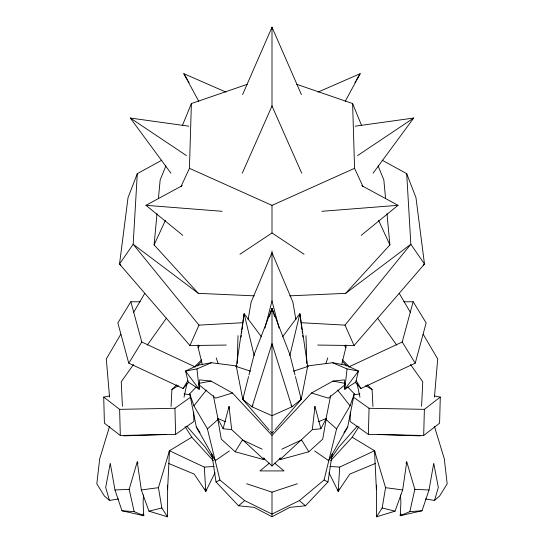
<?xml version="1.0" encoding="UTF-8"?>
<svg xmlns="http://www.w3.org/2000/svg" width="544" height="544" viewBox="0 0 544 544"><rect width="100%" height="100%" fill="white"/><g stroke="black" fill="none" stroke-linecap="round" stroke-linejoin="round"><path stroke-width="0.82" d="M143.528 494.897L143.092 502.452L143.759 515.705L134.171 511.639L129.166 489.314L137.244 461.774L141.318 489.947L148.961 511.17L167.477 516.8L167.634 489.301L169.476 450.745L191.808 437.226L213.248 460.632M350.336 412.162L350.084 421.43L368.37 434.391L423.688 435.472L439.593 423.184L440.286 397.072L434.493 395.964M368.37 434.391L369.063 408.272L353.491 397.236M423.688 435.472L424.381 409.36L440.286 397.072M237.211 363.501L238.007 335.641M180.948 186.708L189.428 168.327L191.386 103.544L247.255 84.327M421.593 406.286L422.763 381.766L410.475 364.466M171.061 406.45L171.897 389.592L176.657 384.826M425.53 498.977L434.534 500.432L438.321 487.465L433.738 463.304L429.012 489.994L422.015 510.768L400.241 515.705L400.908 502.452L400.472 494.897M161.86 160.181L137.299 173.679L133.164 244.256L119.517 264.051L189.931 345.542L226.311 345.059M400.642 514.06L400.241 515.705L409.829 511.639L414.841 489.314L406.756 461.774L402.682 489.947L395.039 511.17L376.523 516.8L376.611 485.098M375.612 463.366L349.826 474.076L338.198 491.307L339.701 467.106L374.524 450.745L385.56 487.676L382.167 507.987L376.523 516.8M434.452 397.093L437.702 358.986L423.157 334.179M254.225 295.841L198.363 293.359L154.095 244.902L157.012 213.697M158.426 198.512L160.16 179.955L165.9 165.92M332.554 362.726L347.031 368.914L344.808 389.307L355.79 381.99L358.442 371.042L346.14 365.235L332.554 362.726L306.864 366.03L308.434 366.452M312.331 429.644L314.976 406.443L320.878 428.733L312.331 429.644L279.895 459.7L279.269 458.238M241.08 337.158L241.291 335.478M241.618 332.955L241.835 331.276M242.053 329.603L244.113 313.65L261.46 336.852M282.54 336.852L299.887 313.65L307.646 366.534L301.233 399.412L291.931 406.83L272 415.691L252.069 406.83L242.767 399.412L236.354 366.534L244.113 313.65L254.177 355.654M211.793 453.696L216.036 481.977L238.53 505.77L254.136 507.348L272 516.732L289.864 507.348L305.47 505.77L327.964 481.977L332.207 453.696M248.118 319.675L251.117 302.124L272 252.736L292.883 302.124L295.882 319.675M318.498 421.722L326.312 418.458L322.708 439.151L308.822 451.778L279.895 459.7M168.388 463.366L194.174 474.076L205.802 491.307L206.108 489.675M330.636 395.57L325.924 419.404L336.58 428.89L324.081 479.998L299.316 500.623L272 514.073L244.684 500.623L219.919 479.998L207.42 428.89L193.916 405.831L189.72 393.761L196.153 387.131M314.629 450.915L328.576 460.612L347.67 426.999L354.28 393.761L347.847 387.131M184.028 397.215L187.048 383.085M289.83 355.654L299.887 313.65L301.947 329.603M341.652 364.63L345.909 347.419L345.909 344.937M248.56 376.564L242.767 399.412L243.644 397.99M248.975 374.932L254.15 354.538L272 308.414L289.857 354.538L295.025 374.932M264.969 328.073L272 300.968L272 251.008M264.731 458.238L264.112 459.7L231.669 429.644L223.122 428.733L229.024 406.443L229.466 408.082M314.534 408.082L314.976 406.443M355.3 382.337L360.958 388.498L415.235 363.168L402.227 342.013L413.141 301.73L403.804 301.811M415.235 363.168L426.149 322.884L413.141 301.73M169.021 452.302L169.476 450.745L204.299 467.106L214.2 466.453M167.477 516.8L161.833 507.987L158.44 487.676L169.476 450.745M109.528 426.442L99.695 458.844L96.818 483.84L104.339 495.944L109.466 500.432L118.47 498.977M269.416 316.465L272 308.414L274.591 316.465M325.897 363.44L327.794 357.918M336.58 428.89L350.084 405.831L354.28 393.761M328.991 472.824L338.198 491.307L339.102 488.947M137.299 173.679L128.037 197.615L119.517 264.051L120.843 265.098M182.464 125.378L191.386 103.544M242.59 94.588L272 27.2L301.417 94.588M242.284 173.169L272 105.992L301.716 173.169M189.931 345.542L198.988 325.128L242.631 322.735M154.095 244.902L165.403 220.402M204.898 488.947L205.802 491.307L215.009 472.824M320.878 428.733L326.312 418.458M405.98 463.23L406.756 461.774M345.25 101.293L360.169 73.685L318.138 92.045M120.843 334.179L106.298 358.986L109.548 397.093M133.674 312.29L144.799 293.318M252.919 405.402L252.069 406.83L272 343.618L291.931 406.83L291.088 405.402M354.946 82.436L355.817 80.974M356.687 79.519L360.169 73.685M225.502 421.722L217.688 418.458L221.292 439.151L235.178 451.778L242.413 439.94L262.188 449.181M140.196 301.811L130.859 301.73L117.851 322.884L128.765 363.168L183.042 388.498L188.7 382.337M128.765 363.168L141.773 342.013L130.859 301.73M183.042 388.498L187.809 380.739M330.752 460.632L352.192 437.226L358.979 426.537M343.964 432.636L347.67 426.999M330.874 458.646L338.905 447.012L357.204 426.19M133.532 364.466L121.237 381.766L122.407 406.286M147.295 345.093L166.478 318.104M373.089 173.182L413.692 118.041L355.246 126.174M193.916 405.831L206.407 390M202.348 364.63L198.091 347.419L199.696 345.433M301.376 322.735L345.012 325.128L410.836 244.256L406.701 173.679L382.14 160.181M270.348 431.412L272 433.337L273.652 431.412M274.761 430.134L300.682 400.051M317.689 345.059L354.069 345.542L424.483 264.051L415.963 197.615L406.701 173.679M289.775 295.841L345.637 293.359L389.905 244.902L386.988 213.697M197.18 366.112L201.708 361.189M263.296 457.871L272 465.97L272 435.424L311.528 392.992L332.955 381.092L344.372 379.855L344.808 389.307L358.442 371.042L347.031 368.914M194.514 366.935L201.654 359.781M272 465.97L280.704 457.871M207.42 428.89L218.076 419.404L213.364 395.57M434.534 500.432L439.661 495.944L447.182 483.84L444.305 458.844L434.472 426.442M238.53 505.77L244.684 500.623M269.464 463.094L259.937 470.92L284.063 470.92L274.543 463.094M361.196 235.375L398.031 205.312L361.712 185.626M345.236 384.642L328.372 398.154L311.528 392.992M400.241 515.705L401.54 514.672M423.157 265.098L424.483 264.051L410.836 244.256L345.637 293.359M193.664 412.162L193.916 421.43L175.63 434.391L120.312 435.472L104.407 423.184L103.714 397.072L119.619 409.36L174.937 408.272L190.509 397.236M229.371 450.915L215.424 460.612L196.33 426.999L189.72 393.761M357.51 155.625L413.692 118.041M239.924 254.259L272 232.988L272 205.387L354.572 168.327L352.614 103.544L296.745 84.327M171.897 389.592L178.384 385.574M182.804 235.375L145.969 205.312L182.288 185.626M216.036 481.977L219.919 479.998M348.718 366.982L402.227 342.013M281.812 449.181L301.587 439.94L308.822 451.778M272 435.424L232.472 392.992L211.045 381.092L199.628 379.855L199.192 389.307L188.217 381.99L185.558 371.042L196.969 368.914L211.446 362.726L237.136 366.03L235.566 366.452M246.602 483.759L272 492.123L297.398 483.759M293.4 371.185L307.646 366.534M232.472 392.992L215.628 398.154L198.764 384.642M148.961 511.17L161.833 507.987M103.714 397.072L109.507 395.964M211.446 362.726L197.86 365.235L185.558 371.042L199.192 389.307L196.969 368.914M199.063 383.309L211.045 381.092M354.103 394.794L359.917 393.876M141.318 489.947L158.44 487.676M321.851 211.303L398.031 205.312M409.829 511.639L422.015 510.768M109.466 500.432L105.679 487.465L110.262 463.304L114.988 489.994L129.166 489.314M123.828 435.88L166.287 434.391M369.063 408.272L424.381 409.36M377.713 434.391L420.179 435.88M414.841 489.314L429.012 489.994M329.8 466.453L339.701 467.106M114.988 489.994L121.985 510.768L134.171 511.639M145.969 205.312L222.149 211.303M385.56 487.676L402.682 489.947M170.911 173.182L130.308 118.041L188.754 126.174M184.083 393.876L189.897 394.794M332.955 381.092L344.937 383.309M121.985 510.768L143.759 515.705L143.358 514.06M382.167 507.987L395.039 511.17M235.178 451.778L264.112 459.7M236.354 366.534L250.6 371.185M198.75 101.293L183.831 73.685L225.869 92.045M189.428 168.327L272 205.387M141.773 342.013L195.282 366.982M324.081 479.998L327.964 481.977M352.192 437.226L374.524 450.745L374.979 452.302M365.616 385.574L372.103 389.592L372.939 406.45M272 232.988L304.076 254.259M130.308 118.041L186.49 155.625M198.363 293.359L133.164 244.256L198.988 325.128M142.46 514.672L143.759 515.705M299.316 500.623L305.47 505.77M342.346 359.781L349.486 366.935M367.343 384.826L372.103 389.592M342.292 361.189L346.82 366.112M186.803 426.19L205.095 447.012L213.126 458.646M243.318 400.051L269.246 430.134M344.304 345.433L345.909 347.419M337.593 390L350.084 405.831M377.522 318.104L396.705 345.093M196.33 426.999L200.036 432.636M185.021 426.537L191.808 437.226M356.191 380.739L360.958 388.498M300.356 397.99L301.233 399.412L295.44 376.564M183.831 73.685L187.313 79.519M188.183 80.974L189.054 82.436M399.201 293.318L410.326 312.29M137.244 461.774L138.02 463.23M217.688 418.458L223.122 428.733M354.572 168.327L363.052 186.708M378.597 220.402L389.905 244.902M345.012 325.128L354.069 345.542M352.614 103.544L361.536 125.378M378.1 165.92L383.84 179.955L385.574 198.512M216.206 357.918L218.103 363.44M272 300.968L279.031 328.073M356.959 383.085L359.972 397.215M337.892 489.675L338.198 491.307M302.165 331.276L302.382 332.955M302.709 335.478L302.92 337.158M229.024 406.443L231.669 429.644M204.299 467.106L205.802 491.307M167.389 485.098L167.634 489.301M374.524 450.745L376.366 489.301M305.993 335.641L306.789 363.501M174.937 408.272L175.63 434.391M119.619 409.36L120.312 435.472M272 27.2L272 106.488M272 308.414L272 433.337M272 492.123L272 516.732M198.091 344.937L198.091 347.419"/></g></svg>
